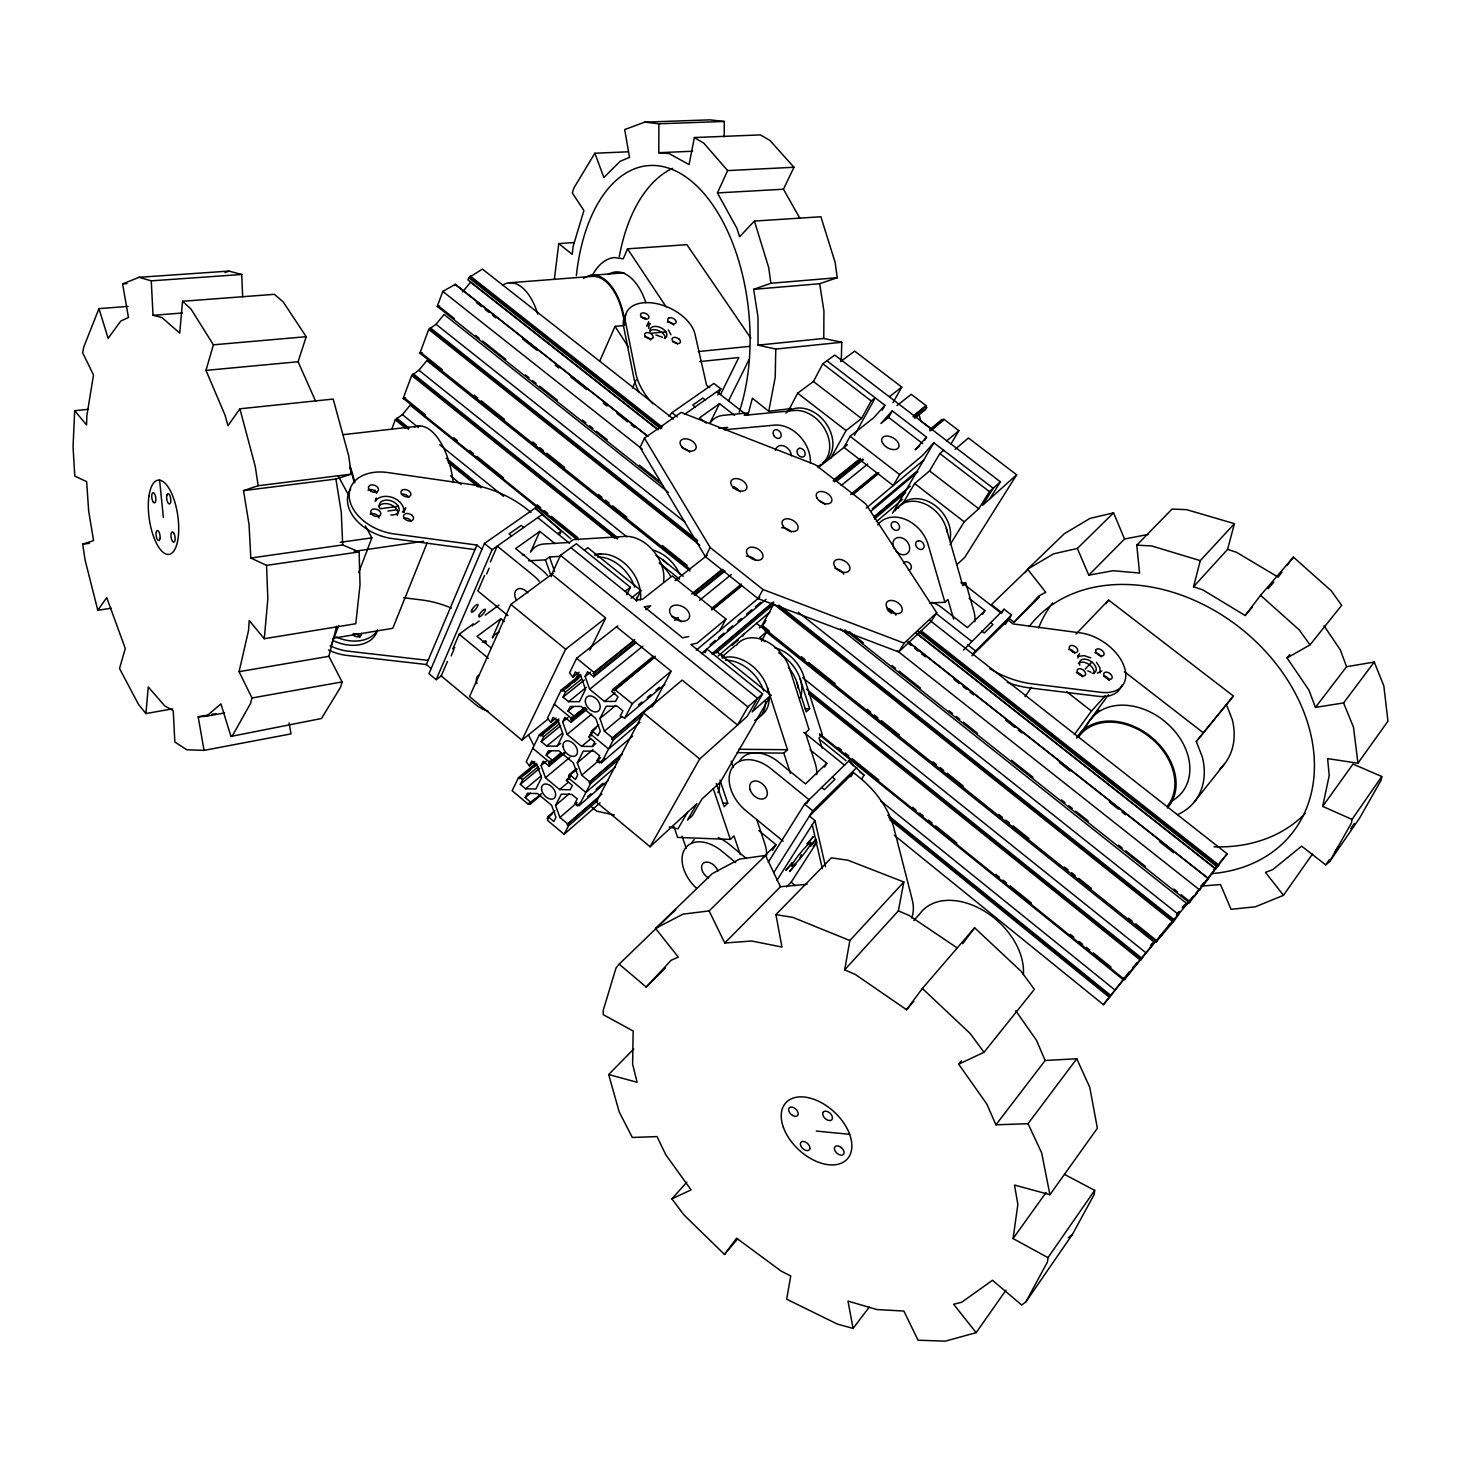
<?xml version="1.0" encoding="UTF-8"?>
<svg xmlns="http://www.w3.org/2000/svg" width="1461" height="1461" viewBox="0 0 1461 1461"><rect width="100%" height="100%" fill="white"/><g stroke="black" fill="none" stroke-linecap="round" stroke-linejoin="round"><path stroke-width="1.5" d="M799.715 218.036L783.461 189.218L793.98 167.266L769.965 140.457L760.359 134.905L694.377 137.535L689.081 164.636L668.992 153.496L658.783 152.711L658.893 123.783L644.685 122.14L624.705 129.554L629.527 157.404L620.176 161.276L603.886 177.493L594.846 153.241L627.92 151.816M841.262 361.378L841.773 342.258L823.767 338.459L823.931 311.01L819.676 283.726L837.226 277.718L835.144 262.414L820.899 216.758L754.424 221.068L739.631 236.737L736.837 228.208L717.442 192.925L727.633 170.59L793.98 167.266M724.145 136.75L724.309 121.464L709.845 119.857L644.685 122.14M837.226 277.718L770.878 283.27L753.657 289.333L758.003 317.147L758.04 345.125L775.773 349.069L775.225 377.23L768.76 411.29L791.332 408.55M88.025 409.354L74.675 410.687L73.05 446.737L74.785 476.103L86.637 481.619L88.664 511.021L93.559 540.588L82.693 544.204L85.176 560.367L97.796 610.278L111.273 608.251M376.007 500.813L376.262 498.018L375.093 501.123M172.544 708.841L145.917 713.571L148.273 686.962L164.819 705.973L173.238 710.649L174.827 741.987L186.88 749.803L204.047 750.37L291.013 733.897L289.095 722.958M315.631 401.191L298.081 361.744L306.207 336.706L283.233 301.97L274.376 294.318L182.552 301.276L179.721 333.09L161.806 317.439L153.021 315.32L151.268 280.841L139.069 277.298L122.596 283.909L128.458 317.53L120.806 321.018L108.132 338.331L98.964 308.618L128.057 306.408M250.817 558.029L342.696 544.935L359.132 551.929L360.027 584.82L355.79 623.737L264.295 638.713L267.838 598.992L266.559 565.37L250.817 558.029L249.046 524.554L243.512 490.622L258.159 485.728L351.352 474.131L348.613 455.54L333.181 399.072L239.896 408.806L227.989 425.699L225.012 415.107L205.983 370.382L213.397 344.814L191.081 309.166L182.552 301.276M1064.558 1174.425L1094.673 1190.368L1047.994 1257.647L1047.519 1261.829L1025.932 1301.806L1021.714 1305.038L992.476 1280.274L961.685 1302.262L953.631 1304.253L976.149 1332.651L1006.063 1290.081M1094.673 1190.368L1094.161 1194.495L1072.411 1234.435L1025.932 1301.806M1100.151 672.973L1099.95 667.841L1096.517 662.308M574.392 242.544L558.741 243.603L554.358 279.416M1047.994 1257.647L1013.057 1238.563L1017.86 1204.503L1014.518 1185.035L1049.929 1194.696L1097.375 1128.239L1089.76 1087.276L1076.757 1058.75L1045.145 1060.503L995.927 1124.806L986.832 1104.096L958.69 1064.174L961.502 1060.686M1077.999 658.034L1078.346 655.624M913.801 1001.278L906.55 1009.715L855.434 974.542L844.695 969.794L849.845 940.537L903.848 882.006L847.964 860.219L831.364 857.844L775.919 914.623L781.964 947.057L751.739 941.012L724.766 943.002L709.151 910.915L682.999 914.148L655.551 928.411L678.288 957.083L671.183 960.242L646.237 987.07L619.172 964.15L616.031 967.986L603.156 1010.555L603.265 1014.683L633.143 1031.009L632.613 1064.156L637.106 1082.272L608.671 1074.529L633.745 1048.998M1352.046 819.402L1322.68 806.399L1353.014 764.066L1381.796 776.521L1352.046 819.402L1351.37 823.182L1329.693 861.497L1325.748 864.912L1301.641 846.138L1272.787 869.605L1265.482 872.381L1283.47 895.319L1255.401 906.788L1231.057 909.308L1220.519 884.544L1200.778 886.151M1381.796 776.521L1381.102 780.247L1359.534 818.233L1329.693 861.497M844.695 969.794L898.351 910.86L903.848 882.006M1322.68 806.399L1329.218 775.517L1327.611 758.606L1357.945 763.208L1387.95 721.168L1383.823 685.83L1374.253 662.052L1346.567 666.709L1315.448 707.38L1308.91 690.085L1287.05 657.943L1289.826 654.491M204.047 750.37L198.185 716.84L206.458 716.219L220.921 703.892L230.948 736.417L232.81 735.084L250.561 703.398L251.986 697.993L239.074 671.676L248.516 630.604L249.21 620.578L264.295 638.713M230.948 736.417L321.457 718.52L340.541 687.236L342.093 681.922L328.871 656.318L336.687 626.148M1252.333 607.173L1245.156 615.519L1202.695 589.824L1193.546 586.756L1200.285 560.64L1234.417 523.659L1186.606 509.652L1172.051 509.067L1136.768 545.172L1139.598 573.041L1113.099 570.721L1088.774 575.159L1077.378 548.441L1113.556 512.848L1124.55 538.999L1088.774 575.159M1193.546 586.756L1227.587 549.373L1234.417 523.659M799.678 858.977L801.322 854.484M392.041 428.53L395.255 419.837L402.414 414.632L410.176 405.154L577.15 539.693M578.775 539.821L403.199 398.378L411.71 375.422L418.923 370.236L426.831 360.593L689.957 570.977M690.195 569.333L419.928 353.197L428.73 329.419L436.035 324.269L444.089 314.48L668.462 492.43M663.184 485.691L437.259 306.39L442.793 291.415L455.339 284.347L647.826 436.218M425.461 414.906L404.204 397.776L403.784 398.89L405.555 397.812M747.868 415.198L752.378 398.214L768.76 411.29M455.339 284.347L454.901 285.552L455.887 284.986L647.57 436.218M673.393 419.033L482.422 269.098L468.762 277.736L467.958 279.873L657.852 429.424M330.679 646.62L338.696 625.454M358.675 572.639L371.861 537.849L365.36 525.905M427.196 542.725L392.772 628.303L332.962 638.274M431.159 668.517L426.356 664.518L476.907 545.063L394.105 533.922A43.099 29.129 20.7 0 1 349.252 497.434A43.099 29.129 20.7 0 1 387.932 472.56L468.981 484.23A85.651 58.367 22.8 0 1 527.677 509.743L530.982 512.427M559.545 534.836L561.261 531.073L535.146 508.099L484.413 543.492L428.968 673.667L436.163 679.657L441.642 675.585M436.163 679.657L492.083 549.72L542.652 514.162M447.431 661.486L441.204 675.913L474.88 703.946A32.69 21.203 52.2 0 0 488.211 711.288M472.36 626.002L473.273 623.902L459.192 634.22L452.819 648.976L454.846 647.497M484.577 575.451L477.875 590.975L507.935 615.611M490.385 561.992L497.251 546.085L533.064 575.214A33.95 22.81 53.2 0 1 539.365 581.405M451.23 655.825L453.933 649.579M486.623 573.99L489.106 568.219M750.844 338.221L686.871 244.663L627.536 248.845L623.226 258.816L614.332 257.556A68.904 37.274 84.4 0 0 592.143 275.855M599.686 361.232L615.044 326.369L624.03 325.529M492.467 637.398L500.794 618.77L504.264 621.619M530.781 551.601L539.821 531.384L554.997 543.638M553.062 573.351L510.857 604.434L469.547 696.587L521.942 740.161L548.405 718.775M632.412 388.078L636.156 379.915M626.696 594.755L630.385 587.304L576.365 543.748L560.494 555.344L551.783 574.283L605.676 618.021L589.897 650.145M644.465 438.136L640.082 447.431L705.426 556.696L758.003 598.572L898.716 651.953L931.187 621.418L936.702 612.707L865.752 503.917L815.475 464.781L681.155 412.422L644.465 438.136L710.192 547.51L763.007 589.514L904.195 643.187L936.702 612.707M521.942 740.161L565.626 649.25L605.128 618.441M536.041 763.153L518.509 777.636L512.135 790.711L528.316 804.262L535.256 798.4M558.832 718.922L539.419 734.682L526.252 761.729L529.412 765.856L534.671 761.51M580.802 674.361L561.188 690.03L547.491 718.155L550.706 722.355L555.984 718.082M617.82 625.801L576.657 658.272L569.571 672.809L572.858 677.119L578.209 672.864M536.096 764.633L519.806 778.713L518.509 777.636M539.419 734.682L540.753 735.796L558.924 720.364M580.93 675.767L562.558 691.144L561.188 690.03M529.412 765.856L531.767 761.035L537.118 765.509L541.556 777.672L535.895 789.013L525.65 788.794L520.353 784.356L522.673 779.626L538.415 766.568M560.732 743.302L557.225 746.187L546.706 746.096L541.282 741.604L543.693 736.691L559.526 723.761M550.706 722.355L553.153 717.369L558.632 721.898L563.106 734.372L557.225 746.187M572.858 677.119L575.397 671.914L581.003 676.516L585.532 689.336L579.414 701.627L568.585 701.7L563.051 697.134L565.553 692.021L581.569 679.182M574.118 682.269L579.049 672.224M717.844 394.945L720.857 388.863L713.881 383.439L671.914 412.714L669.065 416.202M720.62 394.342L738.791 357.525L699.655 361.616M710.448 421.955L719.506 403.656L734.573 415.417M528.316 804.262L528.827 803.24L530.124 804.317L531.055 802.454L525.211 797.56L527.311 793.305L537.557 793.56L551.637 805.321L556.002 817.32L553.847 821.539L547.966 816.626L554.87 810.709M570.849 775.627L566.393 780.484L572.365 785.47L570.137 789.798L559.654 789.561L545.464 777.745L541.045 765.564L543.2 761.199L549.153 766.148L564.877 753.072M549.153 766.148L549.866 760.962L551.199 762.058L552.167 760.122L546.195 755.154L548.386 750.753L558.906 750.844L573.278 762.788L577.698 775.097L575.451 779.48L569.443 774.494L576.401 768.632M595.905 743.539L592.399 746.48L581.624 746.388L567.124 734.39L562.649 721.898L564.914 717.351L570.995 722.373L586.884 709.352M570.995 722.373L571.762 717.004L573.114 718.118L574.118 716.109L568.019 711.069L570.283 706.467L581.113 706.412L595.814 718.52L600.27 731.176L597.933 735.741L591.796 730.683L598.809 724.839M653.304 656.263L612.798 689.482L611.739 691.564L617.985 696.678L615.574 701.39L604.489 701.463L589.66 689.3L585.149 676.461L587.486 671.713L593.714 676.808L636.302 642.511M728.564 400.771L748.854 359.99M593.714 676.808L594.755 674.708L593.367 673.576L593.951 672.425L634.804 639.608M635.845 600.708L640.959 590.5L587.852 547.711L584.473 550.194M600.069 802.856L564.11 834.268L547.802 820.607L547.966 816.626M567.379 778.567L568.713 779.663L569.443 774.494M593.129 731.998L588.619 736.91L594.718 741.969L592.399 746.48M589.623 734.92L590.993 736.034L591.796 730.683M564.11 834.268L568.402 826.031L567.617 823.894L559.91 817.448L555.545 805.431L561.316 794.145L571.799 794.4L577.205 798.911L574.739 803.66L577.132 805.65L580.565 802.673M577.132 805.65L577.679 804.591L579.013 805.705L590.372 783.9L589.587 781.708L581.715 775.17L577.296 762.843L583.304 751.082L594.079 751.191L599.613 755.775L597.038 760.706L599.485 762.733L604.69 758.277M599.485 762.733L600.051 761.638L601.402 762.752L613.236 740.07L611.867 738.937L612.451 737.823L604.397 731.194L599.941 718.52L606.187 706.284L617.254 706.229L622.916 710.868L620.249 716.018L624.724 718.063L664.846 684.351M612.798 689.482L614.186 690.615L655.259 656.226M705.426 556.696L710.192 547.51M624.724 718.063L632.211 703.727L670.636 671.603M788.155 411.29L797.651 393.155L813.448 381.504L822.799 363.771L834.761 355.041L1000.401 481.838L989.736 498.931M681.63 680.552L643.388 712.877L596.271 801.998L650.09 846.759L696.952 803.66L687.492 820.078L692.404 815.53L701.864 799.13L720.364 782.128L770.878 695.162L716.31 651.204L712.822 654.163M652.099 707.033L671.165 671.165L616.524 626.824M705.079 652.793L707.051 649.122L762.587 693.902L752.178 711.927L770.878 695.162M719.798 630.513L726.007 619.08L672.224 575.963L642.621 599.229L636.01 600.197L570.959 547.692M830.688 458.498L846.047 430.538L861.497 418.503L871.213 400.935L875.23 397.812L854.502 435.232M733.404 643.023L732.198 645.196L738.353 639.955M758.003 598.572L763.007 589.514M826.908 360.776L884.964 405.281L873.605 417.846L850.083 436.309L843.965 447.395L893.237 485.545L899.611 474.588L922.567 455.485L933.853 442.774L993.188 488.266L982.541 505.396L1016.655 474.807L968.46 438.008L955.11 449.294M742.973 636.028L744.179 633.873M882.225 410.176L884.964 405.281M764.194 623.61L766.002 620.414M892.927 402.816L901.766 387.092L854.685 351.133L840.55 361.561M761.418 641.16L766.842 631.517L756.579 623.336M892.269 410.87L880.928 423.471L888.58 417.389L892.269 410.87L926.493 437.131L924.612 440.364M650.09 846.759L699.709 758.971L747.192 716.401L757.602 698.34L690.889 644.502L697.08 643.15L726.007 619.08M687.419 812.407L677.995 828.844L669.211 826.944M762.587 693.902L747.922 706.96L737.549 725.04L682.159 680.095M913.034 416.714L926.091 405.647L911.244 394.324L896.926 405.61M925.452 406.724L926.658 407.637L925.525 409.573L914.878 418.138M950.947 444.016L958.873 430.685L943.952 419.289L943.313 420.366L942.126 419.453L935.716 425.717M892.47 513.249L933.853 442.774M902.168 504.666L914.641 483.518L929.561 470.899L939.825 453.567L943.696 450.317M950.088 544.643L964.223 521.814L978.76 508.775L989.426 491.626L1000.401 481.838M772.412 850.43L776.01 844.659L758.953 830.67M824.461 767.062L826.816 763.299L810.125 749.803M898.716 651.953L904.195 643.187M768.285 862.173L804.591 804.153L848.823 760.944L864.072 775.207L861.643 778.969M806.819 803.404L809.12 799.733L771.171 768.87A34.808 23.96 46.9 0 0 731.961 768.084A34.808 23.96 46.9 0 0 746.005 810.782L783.133 841.207M1016.655 474.807L964.771 557.371L956.663 564.841M773.782 872.564L812.773 810.818L856.84 767.409M776.96 880.252L814.909 820.534L809.449 816.078L853.498 772.632L858.831 776.942A88.482 62.823 32.9 0 1 893.913 828.077L912.267 899.885A45.145 32.343 35.3 0 1 911.646 917.928M850.832 776.795L853.498 772.632M786.529 886.864L791.186 882.152L816.936 842.102M982.522 614.277L984.915 610.607L969.081 598.261M1001.625 612.999L1004.091 609.237L1011.487 614.99L1005.278 624.377M815.95 839.801L810.198 846.321L815.895 838.833M1191.975 897.711L1193.454 896.323M1325.748 864.912L1329.473 859.488M1334.459 852.274L1338.203 846.869M1350.658 828.844L1354.384 823.438M1025.038 696.641L1031.521 687.291M1128.075 973.61L1127.527 974.487L1129.225 972.588M1106.014 603.758L1108.607 600.051L1233.394 696.02L1196.285 741.549L1202.257 756.725A73.945 56.175 39 0 1 1177.475 814.672M1283.47 895.319L1312.581 853.9M97.796 610.278L106.726 597.604L125.299 648.501L119.51 668.499L138.448 704.293L145.917 713.571M1077.67 656.318L1079.551 653.67M1013.057 1238.563L1046.039 1192.541M1074.419 734.499L1091.458 711.087L1105.173 695.893M1077.049 737.805L1108.534 694.651M1159.431 936.373L1160.18 935.35M686.853 1182.15L671.896 1198.878L683.858 1214.822L724.473 1254.433L736.563 1238.197L781.233 1271.143L790.748 1276.001L786.657 1299.194L837.482 1324.141L853.078 1328.414L869.222 1307.138M906.55 1009.715L922.366 988.476L974.597 927.772L1021.111 971.291L1034.37 989.353L984.002 1052.285L958.69 1064.174M962.708 943.678L974.597 927.772M916.704 633.252L1215.753 868.729L1218.784 864.675L1201.91 885.969M1190.441 901.09L1189.181 902.752L1227.203 853.827L929.89 620.395M995.927 1124.806L1028.051 1123.692L1076.757 1058.75M1315.448 707.38L1343.59 702.942L1374.253 662.052M798.272 612.214L1178.698 914.623L1173.092 921.964L773.837 604.142L761.473 626.221L1156.327 941.852L1157.477 940.208M1170.206 923.443L1166.517 928.356L1193.655 896.323M1161.13 935.88L1163.029 933.36M1174.388 919.206L1175.082 918.275M1184.688 905.528L1182.533 908.176M1185.638 904.505L1186.314 903.592L1185.51 904.56M1186.953 904.067L1190.642 899.172M1215.168 868.218L1213.963 869.825L1217.743 865.332L1215.004 868.985M1194.221 896.597L1197.052 892.835L1196.212 893.274M894.278 835.29L1103.402 1004.657L1130.284 971.583M1129.39 971.602L1103.402 1004.657M819.584 733.842L1124.568 979.546L1125.755 977.866M1137.261 962.744L1134.795 966.013L1163.34 932.337M1129.262 973.702L1131.654 969.921M1152.619 943.459L1150.556 946.18L1154.975 940.939M1142.319 957.284L1143.013 956.371M1124.495 979.527L1154.482 942.637M1245.156 615.519L1260.569 595.321L1293.423 557.134L1331.245 590.792L1341.655 605.329L1310.006 644.885L1287.05 657.943M1281.954 572.146L1278.138 577.132L1236.554 552.313L1227.587 549.373M1287.05 565.48L1293.423 557.134M1136.567 963.402L1132.987 967.986M98.964 308.618L83.661 347.28L82.674 352.831L93.504 374.947L86.875 415.581L86.546 424.95L74.675 410.687M1196.285 741.549L1233.394 696.02M1194.349 801.888L1224.19 764.322M1165.951 928.758L1160.728 935.168M1198.787 889.749L1195.993 893.237M1176.434 915.17L1179.228 911.682M1176.708 915.043L1179.502 911.554M1132.403 968.022L1133.754 966.342M963.456 650.072L1004.091 609.237M813.193 846.211L816.023 842.723M972.423 654.218L1011.487 614.99M462.498 292.036L470.533 282.247L657.925 429.808M673.594 912.102L675.712 909.527L619.172 964.15M1182.351 907.409L1184.761 904.523M1219.314 863.195L1227.203 853.827M1150.446 945.906L1152.583 943.368M1122.559 979.363L1123.984 977.738M1201.362 885.713L1203.919 882.681M1215.753 868.729L1217.269 866.921L917.946 631.298M1200.321 888.763L1208.557 878.627L908.139 641.598M1156.217 941.87L1173.092 921.964M724.473 1254.433L737.586 1238.946M1025.147 572.639L1028.343 568.913L991.416 604.598L1001.862 612.725M1268.093 588.82L1273.828 582.154M926.493 437.131L915.189 449.805L919.7 446.08M913.801 920.54L919.846 913.801A62.439 42.953 41.2 0 1 983.344 910.513A62.439 42.953 41.2 0 1 1023.357 974.505M1089.906 720.163L1098.909 710.156M1085.158 669.175L1091.86 661.997M1008.839 618.167L1014.062 622.222L1039.027 595.796L1045.729 592.289L1027.594 569.169L1064.32 533.703L1090.07 518.381L1113.556 512.848M1075.953 634.092L1108.607 600.051M724.766 943.002L780.448 886.736L807.129 884.27M646.237 987.07L665.412 968.059M1014.062 622.222L1039.447 597.074M971.875 655.825L1008.108 620.085L1013.039 623.92L1080.702 632.942A39.319 24.362 34.6 0 1 1124.313 666.928A39.319 24.362 34.6 0 1 1100.863 692.313L1031.996 683.821A78.474 49.09 33.1 0 1 989.864 668.7M763.007 857.479L776.01 844.659M709.151 910.915L765.527 855.434L780.448 886.736M655.551 928.411L712.274 873.623L739.65 859.086L765.527 855.434M826.816 763.299L805.486 783.9L778.494 762.003A34.68 23.96 46.9 0 0 739.229 761.491M984.915 610.607L967.365 627.573L942.491 608.105A31.466 23.778 46.2 0 0 932.008 602.261M673.941 826.689L677.648 837.427L730.354 839.418L733.988 835.948L740.252 854.612M594.846 153.241L573.844 188.067L572.292 192.943L583.907 210.53L573.187 246.215L572.164 254.324L558.741 243.603M719.963 780.028L727.761 803.24L724.126 806.655L716.292 783.406M737.184 752.652L783.845 753.127L787.479 749.712L767.463 687.784M929.452 602.863L944.92 602.297L947.933 599.485L953.649 619.154M974.852 621.747A31.119 23.723 46.1 0 0 973.811 610.972L965.721 582.829L962.781 585.587L946.344 528.462M800.263 679.146L809.65 708.731L806.216 711.909L796.793 682.287M402.341 512.19L405.683 507.752L403.893 512.391C405.081 499.205 384.773 491.188 375.751 500.228M568.402 826.031L597.549 800.646M567.617 823.894L601.932 794.072M567.087 824.935L597.969 798.071M587.45 796.72L590.883 793.761M596.051 789.287L602.918 783.352M579.013 805.705L608.233 780.411M615.172 767.244L585.916 792.465L569.242 778.603M559.91 817.448L577.132 802.6M766.842 631.517L759.793 637.562L764.961 641.708M590.372 783.9L619.665 758.734M547.017 818.47L552.203 814.033M589.587 781.708L622.368 753.62M589.039 782.786L621.802 754.68M601.402 762.752L632.668 736.088M759.428 627.956L762.916 624.998M763.299 625.217L761.747 626.55L762.35 625.472L769.454 631.152M555.545 805.431L569.37 793.615M597.038 760.706L600.526 757.748M581.715 775.17L599.01 760.45M721.752 657.048L735.376 645.452M559.654 789.561L568.311 782.219M639.9 722.41L608.598 748.982L591.559 734.92M718.155 655.952L770.331 611.666M876.417 521.595L902.514 499.443M612.451 737.823L656.007 701.024M711.744 653.925L772.705 602.407M873.751 517.048L910.331 486.148M611.867 738.937L655.405 702.138M712.895 653.56L773.855 602.023M874.883 516.628L906.222 490.129M568.475 776.43L577.15 769.089M613.236 740.07L642.84 715.032M715.945 653.14L773.38 604.525M874.354 519.057L905.674 492.54M566.393 780.484L569.863 777.544M577.296 762.843L592.929 749.657M531.055 802.454L541.483 793.67M530.124 804.317L540.552 795.533M638.457 704.878L641.945 701.956M647.186 697.554L650.675 694.632M655.898 690.231L659.404 687.309M710.009 644.831L715.251 640.429M718.739 637.507L723.98 633.106M727.468 630.184L732.71 625.783M737.933 621.4L741.439 618.46M746.662 614.077L751.904 609.675M755.392 606.753L760.633 602.352M872.345 508.611L915.974 471.994M701.481 653.578L766.039 599.357M870.701 511.441L917.8 471.866M701.937 653.432L707.051 649.122M581.624 746.388L590.39 739.065M696.24 650.2L759.738 597.129M866.3 508.081L923.936 459.886M946.655 440.912L958.873 430.685M545.464 777.745L569.881 757.328M525.211 797.56L530.434 793.177M604.397 731.194L621.875 716.547M590.774 732.691L596.033 728.308M525.65 788.794L541.374 775.681M548.806 763.117L560.896 752.872M551.199 762.058L561.681 753.346M550.121 764.213L564.092 752.598M541.045 765.564L546.286 761.218M520.353 784.356L539.602 768.395M599.941 718.52L615.738 705.407M546.195 755.154L551.454 750.826M525.065 774.367L530.325 770.02M533.831 767.135L537.319 764.231M604.489 701.463L615.044 692.77M567.124 734.39L591.668 714.173M711.416 608.616L741.348 584.071M850.539 494.53L876.965 472.871M929.799 429.552L942.126 419.453M618.77 685.793L622.295 682.89M627.573 678.561L631.097 675.676M634.622 672.79L639.9 668.444M643.424 665.559L653.998 656.884M712.091 609.219L715.616 606.315M852.95 493.617L874.08 476.286M711.598 610.004L741.512 585.441M852.42 494.421L878.81 472.743M929.872 430.849L943.952 419.289M614.186 690.615L654.674 657.377M714.502 608.233L740.91 586.555M853.553 494.074L878.189 473.839M931.004 430.484L943.313 420.366M546.706 746.096L562.503 733.13M541.282 741.604L560.64 725.788M574.118 716.109L584.71 707.434M570.648 719.25L583.012 709.133M573.114 718.118L585.477 708.001M572 720.364L586.117 708.786M540.753 735.796L558.376 721.46M562.649 721.898L567.964 717.57M568.019 711.069L573.333 706.759M568.585 701.7L586.336 687.364M589.66 689.3L642.785 646.255M674.672 620.432L678.214 617.546M699.472 600.343L731.358 574.502M841.152 485.545L867.724 464.032M694.852 595.357L725.021 571.05M836.806 481.034L863.433 459.594M563.051 697.134L584.4 679.986M691.637 593.951L721.825 569.699M833.72 479.829L860.365 458.425M913.655 415.636L926.091 405.647M593.367 673.576L634.22 640.758M692.824 593.659L723.012 569.406M833.117 480.925L859.762 459.521M594.755 674.708L635.572 641.872M694.139 594.737L724.327 570.447M834.359 481.911L862.757 459.046M914.221 417.627L926.658 407.637M566.119 688.295L569.68 685.446M573.242 682.597L578.593 678.324M585.149 676.461L590.481 672.17M645.725 609.748L650.748 605.785L644.191 606.808L682.616 637.818L688.88 636.521M675.073 580.638L707.27 555.235M818.215 467.721L847.435 444.674M1068.21 1237.704L1072.411 1234.435M631.061 598.225L640.959 590.5M889.676 396.515L901.766 387.092M625.107 591.395L630.385 587.304M500.794 618.77L477.035 636.357L491.042 647.899M474.058 624.76L479.171 621.016M485.198 615.154L498.931 605.091M528.59 560.805L545.446 559.873L549.5 556.951L560.768 556.312M557.938 533.448L561.261 531.073M1101.831 670.983L1097.339 673.083M539.821 531.384L515.642 548.569L541.173 569.297A33.822 22.81 53.2 0 1 547.455 575.451M719.506 403.656L699.49 417.883L706.266 423.179M684.46 414.449L720.857 388.863M403.199 398.378L404.204 397.776M1027.594 569.169L1053.6 553.847L1077.378 548.441M419.928 353.197L422.302 352.704M437.259 306.39L439.633 305.97M671.896 1198.878L691.053 1189.875L665.851 1154.847L657.048 1136.603L632.303 1137.462L619.208 1111.931L608.671 1074.529M370.254 514.29L371.24 513.852A5.205 3.525 20.2 0 0 372.117 513.304M650.602 323.666L646.712 326.168L648.684 321.804L648.867 328.433M225.049 272.55L228.92 271.089L241.722 274.485L242.654 296.967M243.512 490.622L335.902 479.044L351.352 474.131M976.149 1332.651L945.34 1341.143L918.056 1340.212L903.848 1311.047L876.874 1309.549L847.983 1301.094L853.078 1328.414M1078.675 656.281L1084.263 655.642L1090.783 657.852M370.51 514.016L371.222 513.834A5.205 3.543 20.4 0 1 379.056 518.089M1124.55 538.999L1148.547 534.397M198.185 716.84L207.133 715.233M211.589 714.429L216.064 713.607M206.458 716.219L224.41 712.968M251.986 697.993L342.093 681.922M239.074 671.676L328.871 656.318M354.073 551.345L423.562 541.282M266.559 565.37L359.132 551.929M340.249 542.323L371.861 537.849M387.895 511.021L396.954 509.798M398.287 506.328L380.097 508.775A10.318 6.995 20.7 0 1 385.923 500.1A10.318 6.995 20.7 0 1 398.871 507.643A10.318 6.995 20.7 0 1 390.817 515.021M82.693 544.204L89.431 543.309M343.572 434.629L419.672 425.973M775.773 349.069L841.773 342.258M758.04 345.125L823.767 338.459M698.267 351.571L749.31 346.385M651.095 333.254L665.851 331.866M205.983 370.382L298.081 361.744M718.812 428.201L727.688 427.379L724.346 429.808L774.385 425.133A31.521 23.869 52.9 0 1 810.398 463.301M213.397 344.814L306.207 336.706M753.657 289.333L819.676 283.726M153.021 315.32L182.315 313.001M590.591 275.399L623.975 272.823M509.341 282.795L591.906 276.403A52.322 27.887 84.3 0 1 624.614 325.072M151.268 280.841L241.722 274.485M122.596 283.909L127.034 283.598M139.069 277.298L228.92 271.089M717.442 192.925L783.461 189.218M594.609 554.431L601.384 554.048M658.783 152.711L692.514 151.232M961.32 583.012L965.721 582.829M658.893 123.783L724.309 121.464M805.212 708.749L809.65 708.731M738.645 749.274L787.479 749.712M723.378 803.13L727.761 803.24M1136.768 545.172L1151.56 545.921L1200.285 560.64M816.279 1131.07L849.663 1134.302M428.11 660.39L348.686 651.241A41.054 29.275 19.9 0 1 330.131 645.725M426.356 664.518L347.061 655.441A40.981 29.275 19.8 0 1 328.524 649.944M403.802 597.75L421.572 599.96A81.56 58.659 22.1 0 1 451.376 608.105M474.971 549.628L392.315 538.561A43.026 29.129 20.7 0 1 350.677 488.814M775.919 914.623L792.793 917.344L849.845 940.537M614.332 815.001L596.764 811.184L591.668 806.947M662.417 337.272L655.879 334.971M898.351 910.86L908.888 915.335L956.882 947.732M1087.733 670.836L1091.038 672.279M694.377 137.535L703.855 143.196L727.633 170.59M1103.822 676.078A4.73 2.922 35 0 1 1105.995 676.808L1107.091 677.52A4.73 2.922 35 0 1 1109.136 680.205M930.42 428.292L920.868 420.987L918.732 413.573M822.799 363.771L871.213 400.935M939.825 453.567L989.426 491.626M888.58 417.389L922.713 443.596M813.448 381.504L861.497 418.503M929.561 470.899L978.76 508.775M797.651 393.155L846.047 430.538M914.641 483.518L964.223 521.814M850.083 436.309L899.611 474.588M1124.349 671.603L1203.207 732.71M716.748 391.731L745.859 414.394M1000.529 612.725L966.123 585.916A31.01 23.705 46.1 0 0 961.082 582.592M709.699 387.658L706.613 385.247L695.016 334.222A37.402 22.445 25.2 0 0 654.966 303.322A37.402 22.445 25.2 0 0 625.545 322.114L635.864 373.486A75.753 46.277 26.3 0 0 652.884 403.802M705.17 399.876L702.832 398.049L692.788 405.099L695.126 406.943M990.467 622.55L992.95 624.486L984.239 633.033L981.737 631.079M1066.676 691.71L1091.458 711.087M936.464 613.748L971.437 641.16M671.914 412.714L677.228 416.878M967.712 644.794L975.254 650.711M470.205 275.983L662.089 426.977M921.234 630.86L1218.803 865.003L1217.944 866.008L920.54 631.956M469.748 277.17L661.541 428.128M468.762 277.736L660.628 428.767M734.152 486.641L737.75 489.453M889.256 608.726L892.854 611.556M888.069 610.698L891.648 613.51M916.211 633.197L1215.351 868.765M908.285 641.927L1208.393 878.718M476.268 302.427L481.619 306.646M485.18 309.44L488.741 312.252M492.302 315.065L495.863 317.877M522.581 338.97L536.844 350.22M570.685 376.92L586.719 389.576M616.999 413.463L627.682 421.9M631.243 424.713L634.804 427.525M907.464 642.694L911.043 645.506M914.604 648.337L918.184 651.149M921.763 653.98L925.324 656.793M953.923 679.365L959.293 683.602M962.872 686.414L966.433 689.245M970.013 692.057L973.592 694.87M1005.752 720.273L1014.701 727.322M1018.262 730.135L1021.842 732.965M1059.371 762.569L1070.091 771.043M1109.41 802.071L1118.341 809.12M1121.92 811.932L1125.5 814.763M1159.45 841.554L1173.749 852.84M555.235 365.232L558.814 368.044M603.393 403.236L606.972 406.048M442.793 291.415L642.183 449.093M897.419 650.93L1199.901 890.133M440.035 307.23L454.28 318.516M475.61 335.427L479.171 338.258M482.733 341.07L505.853 359.406M525.43 374.911L528.992 377.723M532.534 380.554L536.096 383.366M539.657 386.197L557.445 400.296M582.355 420.037L585.898 422.85M589.459 425.681L593.02 428.493M596.581 431.324L607.246 439.779M639.261 465.164L658.838 480.669M849.151 631.536L863.414 642.858M891.977 665.485L895.538 668.316M899.118 671.147L920.54 688.131M949.084 710.758L952.663 713.589M956.225 716.42L959.804 719.25M963.365 722.081L977.646 733.404M1011.56 760.286L1032.964 777.252M1061.526 799.897L1065.087 802.728M1068.667 805.559L1072.228 808.39M1075.807 811.22L1088.299 821.119M1118.633 845.17L1122.212 848.001M1125.774 850.832L1145.406 866.391M1173.968 889.037L1177.529 891.867M1181.109 894.68L1190.021 901.766M844.915 629.801L1189.327 902.697M840.513 628.906L1187.245 903.921M436.035 324.269L685.172 522.308M430.173 327.666L697.701 540.552M778.877 605.146L1174.607 920.065M429.735 328.835L697.134 541.666M778.275 606.242L1173.786 921.033M428.73 329.419L699.801 545.19M422.704 354.019L442.226 369.633M474.186 395.164L477.729 398.013M481.29 400.844L504.355 419.289M532.754 441.989L536.315 444.82M539.858 447.669L543.419 450.499M546.962 453.33L564.713 467.52M598.444 494.475L601.987 497.324M605.548 500.155L609.091 502.986M612.634 505.835L626.842 517.176M662.344 545.556L687.2 565.407M801.45 656.738L805.011 659.568M808.572 662.417L835.235 683.73M867.231 709.315L870.793 712.146M874.354 714.995L877.915 717.826M881.458 720.675L899.245 734.883M933.013 761.875L936.574 764.724M940.135 767.573L943.696 770.404M947.239 773.253L963.237 786.036M998.794 814.453L1002.356 817.302M1005.917 820.132L1009.46 822.981M1013.021 825.83L1029.019 838.614M1064.576 867.03L1068.137 869.879M1071.698 872.71L1075.241 875.559M1078.802 878.39L1091.257 888.343M1128.586 918.184L1132.147 921.033M1135.69 923.863L1157.039 940.921M764.596 630.659L1154.701 942.582M662.984 560.038L683.2 576.237M778.731 652.72L785.616 658.235M418.923 370.236L626.806 536.808M679.548 579.14L659.276 562.887A32.927 23.157 52 0 1 670.416 575.981M802.746 677.776L1146.301 953.083M413.116 373.687L617.875 537.94M806.454 689.208L1142.192 958.526M412.696 374.82L617.364 539.036M809.394 693.098L1141.388 959.475M411.71 375.422L614.661 538.287M808.554 693.865L1140.694 960.407M453.823 437.752L457.384 440.619M469.785 450.609L473.327 453.476M476.87 456.325L503.461 477.747M537.155 504.867L540.698 507.734M544.241 510.583L547.784 513.45M551.327 516.299L577.917 537.721M838.139 747.32L841.682 750.187M845.225 753.036L848.768 755.885M852.311 758.752L878.901 780.156M912.577 807.294L916.12 810.143M919.663 812.992L923.206 815.859M928.539 820.132L932.081 823M935.624 825.849L956.882 842.979M995.891 874.39L999.434 877.239M1002.976 880.106L1006.519 882.955M1010.062 885.804L1031.338 902.953M1070.329 934.346L1073.872 937.213M1079.186 941.487L1082.729 944.354M1086.272 947.203L1089.815 950.052M1093.358 952.919L1111.091 967.182M720.657 653.834L724.126 656.628M819.53 734.993L1123.345 979.801M570.922 538.872L535.146 508.099M820.516 740.088L846.083 760.706M859.452 771.481L864.072 775.207M537.703 517.632L569.607 543.364M844.495 765.162L807.202 735.066A34.114 23.96 46.8 0 0 803.623 732.454M402.414 414.632L418.376 427.525M439.688 444.728L503.588 496.32M880.727 800.865L1115.108 990.12M396.643 418.138L409.025 428.146M446.153 458.151L481.509 486.732M887.758 815.128L1110.981 995.58M396.241 419.234L408.605 429.242M447.486 460.672L481.053 487.81M888.872 817.539L1110.214 996.475M395.255 419.837L405.866 428.402M448.29 462.717L478.331 487.006M889.859 819.785L1109.502 997.406M560.494 555.344L747.922 706.96M523.732 527.458L521.212 525.412L509.067 533.941L511.587 536.004M832.277 777.106L834.98 779.279L824.369 789.67L821.666 787.461M450.518 475.884L461.146 484.504M484.413 543.492L492.083 549.72M804.591 804.153L812.773 810.818M476.907 545.063L481.984 549.208M510.857 604.434L565.626 649.25M576.657 658.272L593.951 672.425M614.771 689.464L632.211 703.727M643.388 712.877L699.709 758.971M563.106 690.012L565.553 692.021M746.261 858.374L729.039 844.166A33.42 22.207 46.6 0 0 718.282 837.555M554.303 704.184L571.196 718.118M459.192 634.22L488.303 658.254M735.614 862.538L721.789 851.124A33.548 22.189 46.7 0 0 684.99 848.768A33.548 22.189 46.7 0 0 696.824 888.562M541.3 734.7L543.693 736.691M532.808 748.288L549.336 762.039M520.317 777.654L522.673 779.626M1260.569 595.321L1299.304 629.983L1310.006 644.885M645.579 319.028L645.251 318.717A4.474 2.685 24.9 0 0 641.069 317.256M922.366 988.476L970.287 1033.639L984.002 1052.285M359.68 636.503L358.858 635.645A4.931 3.525 20.3 0 1 358.055 633.727M848.823 760.944L853.352 765.765M645.725 319.028L645.452 318.717A4.456 2.666 25 0 1 645.068 317.914M668.316 329.93L670.946 334.715M1015.779 1010.775L1036.47 1040.287L1045.145 1060.503M1324.013 625.783L1340.267 649.78L1346.567 666.709M627.536 248.845L666.161 306.865M615.044 326.369L628.394 347.006M338.295 476.176L348.028 494.074M528.425 734.901L533.557 744.873M1028.051 1123.692L1041.675 1152.948L1049.929 1194.696M1343.59 702.942L1353.489 727.231L1357.945 763.208M1226.509 704.786L1232.299 719.689A72.32 55.883 38.5 0 1 1219.898 768.924M549.5 556.951L554.669 571.689M545.446 559.873L551.381 576.748M682.013 836.076L686.232 848.311M713.315 788.867L730.354 839.418M756.761 819.566L764.961 844.239A33.019 22.225 46.6 0 1 766.477 856.219M731.139 761.144L733.294 767.591M783.845 753.127L790.438 773.49M822.269 748.397L818.964 738.024L822.342 734.828L803.714 676.041A33.219 23.76 48.4 0 0 774.549 647.716M754.424 221.068L768.723 267.655L770.878 283.27M944.92 602.297L928.137 544.679A31.905 24.453 48.5 0 0 904.925 519.203A31.905 24.453 48.5 0 0 877.659 524.974M239.896 408.806L255.31 466.68L258.159 485.728M814.909 820.534L825.538 866.738M812.243 824.716L822.324 868.692M335.902 479.044L341.271 512.19L342.696 544.935M159.596 480.121L163.358 517.322M691.802 842.723A33.42 22.207 46.6 0 1 694.176 839.637M708.622 877.988A10.063 6.648 46.7 0 1 703.526 863.049A10.063 6.648 46.7 0 1 717.935 871.103M791.186 882.152A84.117 62.933 33.5 0 1 795.222 885.64M788.392 667.421A33.347 23.76 48.4 0 1 798.126 688.094M782.128 655.715A33.293 23.76 48.4 0 1 799.971 698.248M816.699 774.622A34.242 23.96 46.8 0 0 815.147 763.153L805.468 732.874L809.029 729.55L789.47 668.188A34.626 24.691 48.8 0 0 764.34 640.448A34.626 24.691 48.8 0 0 736.161 645.488M769.198 697.828A35.064 24.709 48.8 0 1 758.405 717.059M722.3 658.162A35.064 24.709 48.8 0 1 768.888 693.902M765.491 701.152A35.137 24.709 48.8 0 1 754.698 720.401M725.368 660.189A35.137 24.709 48.8 0 1 763.738 691.108M719.616 783.187A33.749 22.883 48.2 0 1 717.972 792.592M1094.873 652.848A4.675 2.885 34.6 0 1 1101.083 656.902M1076.282 672.717A4.748 2.959 34.6 0 1 1082.564 676.827M1068.539 649.414A4.693 2.922 34.2 0 1 1072.739 650.839L1073.634 651.661A4.693 2.922 34.2 0 1 1074.766 653.487M1103.877 676.114A4.73 2.922 35 0 1 1106.05 676.845M1122.03 684.844A39.246 24.38 34.6 0 1 1097.978 696.276L1029.201 687.857A78.328 49.108 33.1 0 1 1007.323 682.433M1029.11 626.586A167.23 128.531 38.6 0 1 1279.781 668.681A167.23 128.531 38.6 0 1 1211.352 873.641M1305.221 813.412A164.6 128.02 38.2 0 1 1214.036 846.832M1038.607 627.956A164.6 128.02 38.2 0 1 1052.596 602.991M1085.359 728.747A58.531 44.451 39 0 1 1164.435 721.131A58.531 44.451 39 0 1 1173.347 800.08M1107.036 677.484A4.73 2.922 35 0 1 1109.082 680.169M1079.752 665.248A9.423 5.844 34.6 0 1 1084.756 659.13A9.423 5.844 34.6 0 1 1095.385 666.088A9.423 5.844 34.6 0 1 1092.28 673.448M1078.346 663.513A9.405 5.844 34.6 0 1 1088.737 664.244A9.405 5.844 34.6 0 1 1093.924 673.704M1076.629 737.805A57.509 43.373 39.2 0 1 1149.624 735.705A57.509 43.373 39.2 0 1 1167.357 808.024M1079.076 736.344A56.267 42.442 39.2 0 1 1149.442 736.801A56.267 42.442 39.2 0 1 1167.576 805.815M895.082 510.912A31.539 24.399 48.4 0 1 924.009 503.534A31.539 24.399 48.4 0 1 947.203 532.242M894.242 548.752A9.57 7.342 48.5 0 1 900.159 537.502A9.57 7.342 48.5 0 1 909.308 550.706A9.57 7.342 48.5 0 1 895.648 550.779M908.45 570.356A4.767 3.652 47.9 0 0 911.171 565.882L910.714 564.768A4.767 3.652 47.9 0 0 906.989 561.864A4.767 3.652 47.9 0 0 903.464 563.161M898.131 508.318A31.485 24.399 48.4 0 1 932.337 503.625A31.485 24.399 48.4 0 1 949.869 540.351M516.5 600.343A10.19 6.848 53.2 0 1 517.03 589.367A10.19 6.848 53.2 0 1 527.823 592.837M522.253 554.833A10.044 2.721 -50.7 0 1 524.517 555.344M482.477 642.201A9.716 2.538 -50.1 0 1 486.111 642.566M476.998 683.547A9.807 6.355 52.2 0 1 479.208 675.092M401.391 494.329A5.132 3.452 21 0 1 408.824 497.544M403.893 518.326A5.168 3.506 21.1 0 1 408.861 519.002L409.957 519.732A5.168 3.506 21.1 0 1 411.418 521.577M367.971 490.147A5.168 3.47 20.3 0 1 375.002 491.133L375.861 492.01A5.168 3.47 20.3 0 1 376.445 492.96M376.883 492.868A5.15 3.452 20.5 0 1 375.934 492.047L375.258 491.115A5.15 3.452 20.5 0 1 374.893 490.147M377.395 630.403A32.836 23.413 19.9 0 1 334.423 641.123M353.16 633.654A4.949 3.543 20.1 0 1 358.84 635.663L359.479 636.576A4.949 3.543 20.1 0 1 359.826 637.562M377.522 629.983A32.891 23.413 19.9 0 1 336.03 636.886M361.47 633.343A4.949 3.543 20.2 0 1 358.657 636.777A4.949 3.543 20.2 0 1 352.978 634.75M378.582 506.675A10.318 6.995 20.7 0 1 391.42 504.94A10.318 6.995 20.7 0 1 397.191 515.368M350.056 466.296A60.522 26.572 81.9 0 1 354.767 482.824M349.709 467.246A59.207 26.006 81.9 0 1 353.927 481.82M414.413 427.05A57.728 27.248 82 0 1 453.202 482.532M492.357 637.927A32.197 21.239 52.2 0 1 499.333 631.919M656.08 555.564A32.873 23.157 52 0 1 667.695 564.421M652.61 550.103A32.799 23.157 52 0 1 679.675 574.027M530.745 551.966A33.42 22.828 53.3 0 1 544.241 543.967L569.425 542.451L573.369 539.584L625.034 536.424A34.187 24.052 52.5 0 1 653.195 550.651A34.187 24.052 52.5 0 1 663.568 581.679M594.937 555.509A34.607 24.052 52.4 0 1 626.678 565.243A34.607 24.052 52.4 0 1 640.375 599.868M597.385 557.043A34.68 24.052 52.4 0 1 634.731 587.139M636.722 597.275A34.68 24.052 52.4 0 1 636.667 601.11M746.315 556.257A8.821 5.771 28.4 0 1 756.104 560.531M781.635 527.768A8.656 5.552 28.7 0 1 791.205 531.968M887.064 609.292A8.766 5.661 31.3 0 1 895.94 615.136M835.071 568.366A8.711 5.607 30 0 1 843.874 574.155M819.548 500.977A8.492 5.333 29 0 1 824.954 504.52M682.342 448.107A8.565 5.424 26.3 0 1 689.848 452.179M732.71 487.773A8.62 5.479 27.5 0 1 740.27 491.864M667.312 322.169A4.456 2.666 25.4 0 1 673.758 325.036M645.196 336.98A4.511 2.721 25.1 0 1 650.784 340.011M672.517 341.691A4.493 2.703 25.5 0 1 675.749 342.531L676.699 343.171A4.493 2.703 25.5 0 1 677.502 343.901M625.783 314.791A37.329 22.463 25.2 0 0 623.61 326.497L633.855 377.888A75.625 46.295 26.3 0 0 639.023 391.913M576.365 275.636A156.418 86.71 84.6 0 1 691.966 181.621A156.418 86.71 84.6 0 1 739.138 412.312M619.281 256.661A154.556 87.824 84.7 0 1 672.571 168.344M608.141 274.504A54.55 29.512 84.4 0 1 645.872 302.737M645.378 336.121A4.511 2.721 25 0 1 644.922 336.687M650.291 331.647A8.967 5.387 25.2 0 1 660.829 327.721A8.967 5.387 25.2 0 1 664.317 338.331M649.816 330.843A8.949 5.387 25.2 0 1 659.349 330.971A8.949 5.387 25.2 0 1 665.394 338.276M583.523 278.467A53.473 28.489 84.3 0 1 624.705 320.653M502.547 285.242A53.527 27.047 84 0 1 537.776 314.078M709.863 423.398A30.425 22.719 53.9 0 1 723.195 415.344L747.502 412.97L744.233 415.344L794.035 410.504A31.174 23.814 52.9 0 1 825.118 429.589A31.174 23.814 52.9 0 1 823.036 462.954M821.429 464.269A31.174 23.814 52.9 0 1 817.795 466.296M775.444 450.39A9.46 7.159 52.9 0 1 783.826 445.897A9.46 7.159 52.9 0 1 791.442 455.795M785.854 413.171A31.119 23.814 52.9 0 1 825.374 422.558A31.119 23.814 52.9 0 1 822.835 462.881M672.042 616.743A10.629 7.232 27.5 0 1 681.356 621.783M166.883 495.096L166.682 496.137A5.168 1.991 81.7 0 0 167.705 502.328A5.168 1.991 81.7 0 0 170.243 503.315L170.553 502.529A5.168 1.991 81.7 0 0 169.75 495.297A5.168 1.991 81.7 0 0 166.883 495.096M160.034 538.488L159.797 539.438A5.077 1.936 81.4 0 1 156.984 538.762A5.077 1.936 81.4 0 1 156.327 531.694L156.656 531A5.077 1.936 81.4 0 1 159.158 532.352A5.077 1.936 81.4 0 1 160.034 538.488M471.611 610.497L471.355 611.264A4.967 1.351 -50.2 0 0 473.236 611.52A4.967 1.351 -50.2 0 0 477.217 607.009L477.674 606.096A4.967 1.351 -50.2 0 0 476.049 605.055A4.967 1.351 -50.2 0 0 471.611 610.497M479.117 615.209L478.843 615.958A4.913 1.315 -50.3 0 0 480.706 616.213A4.913 1.315 -50.3 0 0 484.614 611.757L485.07 610.844A4.913 1.315 -50.3 0 0 483.5 609.84A4.913 1.315 -50.3 0 0 479.117 615.209M809.869 1148.62L809.54 1149.515A5.625 3.47 42.6 0 1 803.313 1149.022A5.625 3.47 42.6 0 1 800.756 1142.539L801.377 1141.881A5.625 3.47 42.6 0 1 807.002 1143.032A5.625 3.47 42.6 0 1 809.869 1148.62M786.055 870.099L792.337 862.757L786.055 870.099M789.561 871.486L795.752 864.236L789.561 871.486M807.166 843.928L813.412 836.623L807.166 843.928M823.219 1112.168L822.817 1113.045A5.716 3.598 42.5 0 0 825.447 1118.742A5.716 3.598 42.5 0 0 831.254 1120.167L831.966 1119.546A5.716 3.598 42.5 0 0 829.757 1112.953A5.716 3.598 42.5 0 0 823.219 1112.168M1085.468 674.58L1085.066 675.256A4.748 2.959 34.6 0 1 1079.295 674.525A4.748 2.959 34.6 0 1 1077.597 669.43L1078.255 668.974A4.748 2.959 34.6 0 1 1083.368 670.161A4.748 2.959 34.6 0 1 1085.468 674.58M1096.207 649.561L1095.823 650.2A4.693 2.885 34.6 0 0 1097.923 654.546A4.693 2.885 34.6 0 0 1102.964 655.733L1103.603 655.295A4.693 2.885 34.6 0 0 1101.886 650.309A4.693 2.885 34.6 0 0 1096.207 649.561M800.318 858.246L797.87 861.022A15.286 1.644 -51 0 1 791.862 865.204A15.286 1.644 -51 0 1 802.345 850.667L804.828 847.855A15.286 1.644 -51 0 1 810.764 843.764A15.286 1.644 -51 0 1 800.318 858.246M652.83 337.875L652.3 338.386A4.511 2.721 25.1 0 1 646.346 337.363A4.511 2.721 25.1 0 1 645.47 333.071L646.237 332.743A4.511 2.721 25.1 0 1 651.405 334.094A4.511 2.721 25.1 0 1 652.83 337.875M668.554 318.151L668.042 318.644A4.456 2.666 25.4 0 0 669.485 322.37A4.456 2.666 25.4 0 0 674.58 323.721L675.329 323.392A4.456 2.666 25.4 0 0 674.398 319.174A4.456 2.666 25.4 0 0 668.554 318.151M380.317 515.203L379.604 515.861A5.205 3.543 20.4 0 1 372.482 514.893A5.205 3.543 20.4 0 1 371.989 509.633L372.975 509.177A5.205 3.543 20.4 0 1 379.093 510.601A5.205 3.543 20.4 0 1 380.317 515.203M402.213 490.111L401.501 490.768A5.132 3.452 21.1 0 0 402.743 495.279A5.132 3.452 21.1 0 0 408.77 496.685L409.737 496.247A5.132 3.452 21.1 0 0 409.171 491.115A5.132 3.452 21.1 0 0 402.213 490.111M799.751 448.308L798.802 448.545A4.748 3.616 52.6 0 0 797.249 453.001A4.748 3.616 52.6 0 0 801.377 456.964L802.418 457.037A4.748 3.616 52.6 0 0 804.938 452.344A4.748 3.616 52.6 0 0 799.751 448.308M918.604 540.771L917.599 540.972A4.821 3.707 48.1 0 0 915.846 545.337A4.821 3.707 48.1 0 0 920.065 549.373L921.142 549.464A4.821 3.707 48.1 0 0 923.918 544.898A4.821 3.707 48.1 0 0 918.604 540.771M841.134 1147.469L839.892 1146.666A5.698 3.543 42.1 0 0 834.797 1147.049A5.698 3.543 42.1 0 0 836.331 1152.601L837.427 1153.606A5.698 3.543 42.1 0 0 843.764 1154.007A5.698 3.543 42.1 0 0 841.134 1147.469M678.726 338.824L677.758 338.203A4.493 2.703 25.6 0 0 672.845 337.801A4.493 2.703 25.6 0 0 672.991 341.344L673.777 342.093A4.493 2.703 25.6 0 0 679.675 343.116A4.493 2.703 25.6 0 0 678.726 338.824M643.169 318.188L642.201 317.548A4.474 2.685 24.9 0 1 641.324 313.33A4.474 2.685 24.9 0 1 647.223 314.352L648.008 315.101A4.474 2.685 24.9 0 1 648.1 318.589A4.474 2.685 24.9 0 1 643.169 318.188M1109.94 673.576L1108.917 672.9A4.73 2.922 35 0 0 1104.224 672.845A4.73 2.922 35 0 0 1105.082 677.082L1105.977 677.922A4.73 2.922 35 0 0 1111.693 678.635A4.73 2.922 35 0 0 1109.94 673.576M1072.502 651.789L1071.479 651.113A4.712 2.922 34.2 0 1 1069.799 646.109A4.712 2.922 34.2 0 1 1075.533 646.858L1076.428 647.661A4.712 2.922 34.2 0 1 1077.214 651.862A4.712 2.922 34.2 0 1 1072.502 651.789M411.765 515.112L410.669 514.382A5.168 3.506 21.2 0 0 404.734 514.144A5.168 3.506 21.2 0 0 404.405 518.509L405.281 519.385A5.168 3.506 21.2 0 0 412.312 520.353A5.168 3.506 21.2 0 0 411.765 515.112M371.258 491.371L370.181 490.659A5.168 3.47 20.3 0 1 369.688 485.49A5.168 3.47 20.3 0 1 376.737 486.476L377.595 487.335A5.168 3.47 20.3 0 1 377.23 491.645A5.168 3.47 20.3 0 1 371.258 491.371M792.501 1115.382L791.314 1114.542A5.661 3.525 43 0 1 789.086 1108.022A5.661 3.525 43 0 1 795.46 1108.808L796.519 1109.849A5.661 3.525 43 0 1 797.706 1115.327A5.661 3.525 43 0 1 792.501 1115.382M174.06 533.612L173.549 532.754A5.15 1.972 81.4 0 0 171.211 533.32A5.15 1.972 81.4 0 0 171.576 539.438L172.014 540.515A5.15 1.972 81.4 0 0 174.882 540.807A5.15 1.972 81.4 0 0 174.06 533.612M153.149 501.908L152.674 500.995A5.095 1.936 81.7 0 1 152.054 493.891A5.095 1.936 81.7 0 1 154.884 494.567L155.286 495.699A5.095 1.936 81.7 0 1 155.505 501.689A5.095 1.936 81.7 0 1 153.149 501.908M773.819 435.506L773.344 434.374A4.748 3.598 53.5 0 1 775.791 429.68A4.748 3.598 53.5 0 1 780.959 433.698L781.178 434.83A4.748 3.598 53.5 0 1 778.494 438.391A4.748 3.598 53.5 0 1 773.819 435.506M891.813 527.384L891.356 526.252A4.803 3.689 49.1 0 1 894.059 521.668A4.803 3.689 49.1 0 1 899.355 525.796L899.538 526.928A4.803 3.689 49.1 0 1 896.634 530.38A4.803 3.689 49.1 0 1 891.813 527.384M750.15 789.817A10.446 7.177 46.9 0 0 765.235 797.98A10.446 7.177 46.9 0 0 760.085 782.274A10.446 7.177 46.9 0 0 750.15 789.817M783.37 1127.308A41.639 25.914 42.6 0 0 843.618 1162.006A41.639 25.914 42.6 0 0 822.689 1103.42A41.639 25.914 42.6 0 0 783.37 1127.308M148.931 496.265A37.548 14.354 81.6 0 0 167.102 554.34A37.548 14.354 81.6 0 0 174.553 501.178A37.548 14.354 81.6 0 0 148.931 496.265M748.452 556.02A8.857 5.771 28.4 0 0 762.532 557.956A8.857 5.771 28.4 0 0 753.219 547.236A8.857 5.771 28.4 0 0 748.452 556.02M782.84 525.668A8.693 5.534 28.7 0 0 796.793 530.398A8.693 5.534 28.7 0 0 790.62 519.349A8.693 5.534 28.7 0 0 782.84 525.668M817.009 498.128A8.51 5.333 29 0 0 830.652 502.785A8.51 5.333 29 0 0 824.479 492.047A8.51 5.333 29 0 0 817.009 498.128M834.688 566.503A8.729 5.588 30 0 0 848.658 571.196A8.729 5.588 30 0 0 842.266 559.947A8.729 5.588 30 0 0 834.688 566.503M887.101 607.758A8.803 5.643 31.2 0 0 901.072 612.433A8.803 5.643 31.2 0 0 894.479 600.982A8.803 5.643 31.2 0 0 887.101 607.758M732.673 486.897A8.638 5.479 27.5 0 0 746.443 488.942A8.638 5.479 27.5 0 0 737.385 478.66A8.638 5.479 27.5 0 0 732.673 486.897M681.885 446.92A8.602 5.424 26.4 0 0 695.692 449.038A8.602 5.424 26.4 0 0 686.816 438.884A8.602 5.424 26.4 0 0 681.885 446.92M671.859 616.104A10.684 7.232 27.5 0 0 689.008 618.24A10.684 7.232 27.5 0 0 677.995 605.183A10.684 7.232 27.5 0 0 671.859 616.104M585.368 701.883A9.095 6.081 50.6 0 0 597.257 711.671A9.095 6.081 50.6 0 0 595.65 698.267A9.095 6.081 50.6 0 0 585.368 701.883M541.556 789.433A8.729 5.625 49.9 0 0 552.915 798.948A8.729 5.625 49.9 0 0 551.235 786.31A8.729 5.625 49.9 0 0 541.556 789.433M563.033 746.516A8.912 5.844 50.2 0 0 574.648 756.177A8.912 5.844 50.2 0 0 573.004 743.156A8.912 5.844 50.2 0 0 563.033 746.516M882.663 443.249A9.46 5.68 29.5 0 0 897.73 448.49A9.46 5.68 29.5 0 0 890.644 436.748A9.46 5.68 29.5 0 0 882.663 443.249"/></g></svg>
